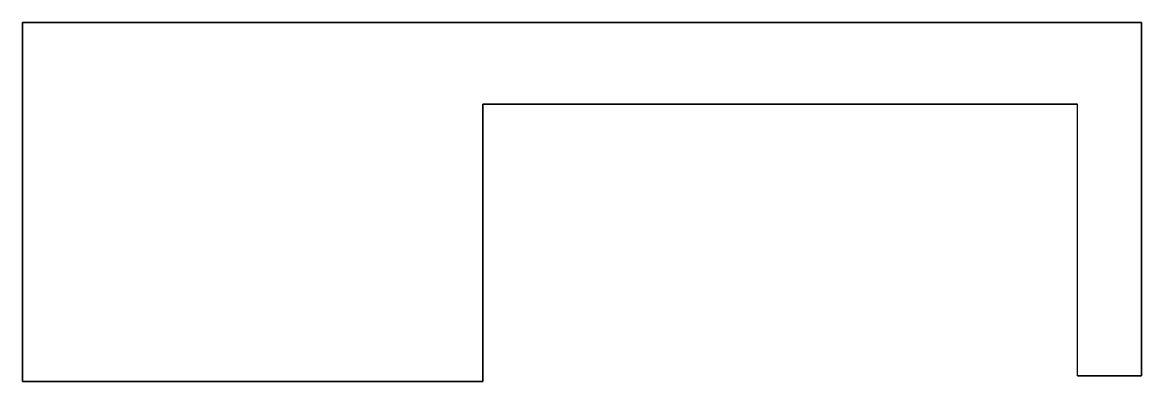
# Model space of a CAD drawing. Header units: millimetres. Extents: x 180 to 371, y 169 to 231.
import ezdxf

# ---------------------------------------------------------------- set-up
doc = ezdxf.new("R2010")
doc.units = ezdxf.units.MM
doc.layers.get('0').update_dxf_attribs({"linetype": 'CONTINUOUS'})

msp = doc.modelspace()

# ---------------------------------------------------------------- linework, layer by layer
for p, q in [((371.18, 230.78), (179.68, 230.78)), ((179.68, 230.78), (179.68, 169.33)), ((371.18, 170.31), (371.18, 230.78)), ((258.45, 169.33), (258.45, 216.78)), ((258.45, 216.78), (360.18, 216.78)), ((360.18, 170.31), (360.18, 216.78)), ((179.68, 169.33), (258.45, 169.33)), ((360.18, 170.31), (371.18, 170.31))]:
    msp.add_line(p, q)
msp.add_lwpolyline([(258.45, 169.33), (179.68, 169.33), (179.68, 230.78), (371.18, 230.78), (371.18, 170.31), (360.18, 170.31), (360.18, 216.78), (258.45, 216.78)], close=True)

doc.saveas('drawing.dxf')
